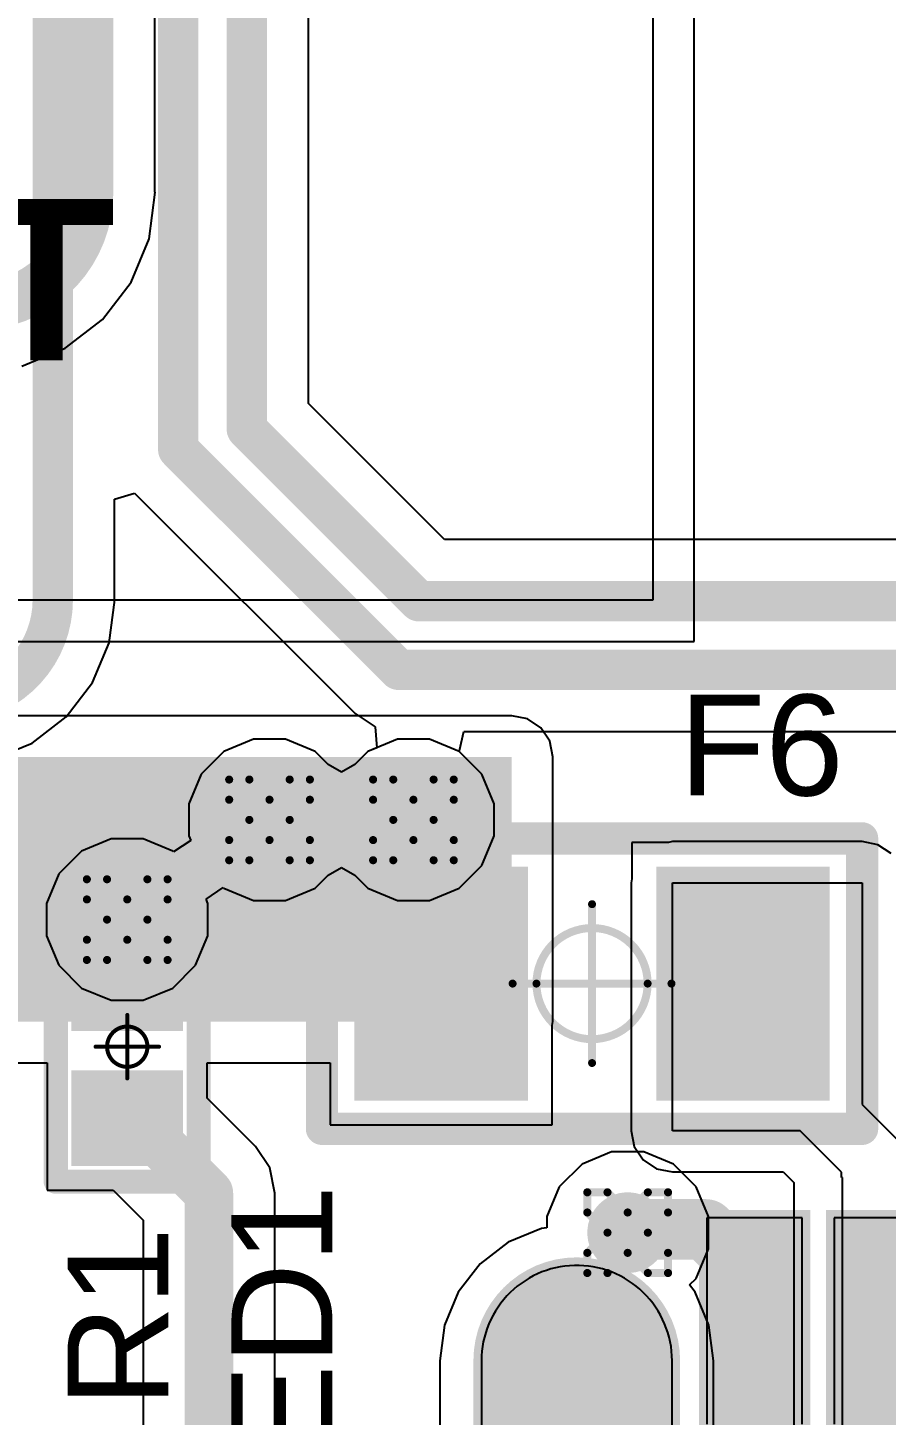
# Model space of a CAD drawing. Header units: inches. Extents: x -0.5 to 14, y -0.2 to 4.7.
# Drawn here: x 0.1201 to 0.3329, y 0.108 to 0.4519 of the extents above; entities that cross this region are included whole.
import ezdxf

# ---------------------------------------------------------------- set-up
doc = ezdxf.new("R2010")
doc.units = ezdxf.units.IN
doc.header["$MEASUREMENT"] = 0
for name, color, linetype in [('Bottom Layer', 5, 'Continuous'), ('Bottom Solder', 6, 'Continuous'), ('Drill Drawing', 1, 'Continuous'), ('GND', 16, 'Continuous'), ('Mechanical 15', 56, 'Continuous'), ('Multi-Layer', 9, 'Continuous'), ('Pad Holes', 156, 'Continuous'), ('POWER', 76, 'Continuous'), ('Top Layer', 1, 'Continuous'), ('Top Overlay', 2, 'Continuous'), ('Top Paste', 8, 'Continuous'), ('Top Solder', 216, 'Continuous'), ('Via Holes', 16, 'Continuous')]:
    doc.layers.add(name, color=color, linetype=linetype)
doc.styles.add('Arial', font='', dxfattribs={"height": 0.2})
doc.styles.add('Arial_Bold', font='', dxfattribs={"height": 0.2})
doc.styles.get('Arial').set_extended_font_data('Arial')
doc.styles.get('Arial_Bold').set_extended_font_data('Arial', bold=True)

# ---------------------------------------------------------------- blocks, each defined once
blk = doc.blocks.new('KH_TYPE_C_16P_17')
at = {"layer": 'Bottom Layer'}
h = blk.add_hatch(color=5, dxfattribs=at)
edge = h.paths.add_edge_path()
edge.add_arc((-0.17008, 0.05374), 0.02362, 180, 360)
edge.add_line((-0.14646, 0.05374), (-0.14646, 0.08524))
edge.add_arc((-0.17008, 0.08524), 0.02362, 0, 180)
edge.add_line((-0.1937, 0.08524), (-0.1937, 0.05374))
at = {"layer": 'Bottom Solder'}
h = blk.add_hatch(color=6, dxfattribs=at)
edge = h.paths.add_edge_path()
edge.add_arc((-0.17008, 0.05374), 0.02562, 180, 360)
edge.add_line((-0.14446, 0.05374), (-0.14446, 0.08524))
edge.add_arc((-0.17008, 0.08524), 0.02562, 0, 180)
edge.add_line((-0.1957, 0.08524), (-0.1957, 0.05374))
at = {"layer": 'GND'}
h = blk.add_hatch(color=16, dxfattribs=at)
edge = h.paths.add_edge_path()
edge.add_arc((-0.17008, 0.05374), 0.02362, 180, 360)
edge.add_line((-0.14646, 0.05374), (-0.14646, 0.08524))
edge.add_arc((-0.17008, 0.08524), 0.02362, 0, 180)
edge.add_line((-0.1937, 0.08524), (-0.1937, 0.05374))
at = {"layer": 'Multi-Layer'}
h = blk.add_hatch(color=9, dxfattribs=at)
edge = h.paths.add_edge_path()
edge.add_arc((-0.17008, 0.05374), 0.02362, 180, 360)
edge.add_line((-0.14646, 0.05374), (-0.14646, 0.08524))
edge.add_arc((-0.17008, 0.08524), 0.02362, 0, 180)
edge.add_line((-0.1937, 0.08524), (-0.1937, 0.05374))
at = {"layer": 'Pad Holes'}
h = blk.add_hatch(color=7, dxfattribs=at)
edge = h.paths.add_edge_path()
edge.add_arc((-0.17008, 0.04981), 0.01378, 180, 360)
edge.add_line((-0.1563, 0.04981), (-0.1563, 0.08917))
edge.add_arc((-0.17008, 0.08917), 0.01378, 0, 180)
edge.add_line((-0.18386, 0.08917), (-0.18386, 0.04981))
at = {"layer": 'POWER'}
h = blk.add_hatch(color=76, dxfattribs=at)
edge = h.paths.add_edge_path()
edge.add_arc((-0.17008, 0.05374), 0.02362, 180, 360)
edge.add_line((-0.14646, 0.05374), (-0.14646, 0.08524))
edge.add_arc((-0.17008, 0.08524), 0.02362, 0, 180)
edge.add_line((-0.1937, 0.08524), (-0.1937, 0.05374))
at = {"layer": 'Top Layer'}
for points in [[(-0.1378, 0.12067), (-0.12599, 0.12067), (-0.12599, 0.06949), (-0.1378, 0.06949)], [(-0.12599, 0.12067), (-0.11418, 0.12067), (-0.11418, 0.06949), (-0.12599, 0.06949)], [(-0.1063, 0.12067), (-0.09449, 0.12067), (-0.09449, 0.06949), (-0.1063, 0.06949)], [(-0.09449, 0.12067), (-0.08268, 0.12067), (-0.08268, 0.06949), (-0.09449, 0.06949)]]:
    blk.add_hatch(color=1, dxfattribs=at).paths.add_polyline_path(points)
h = blk.add_hatch(color=1, dxfattribs=at)
edge = h.paths.add_edge_path()
edge.add_arc((-0.17008, 0.05374), 0.02362, 180, 360)
edge.add_line((-0.14646, 0.05374), (-0.14646, 0.08524))
edge.add_arc((-0.17008, 0.08524), 0.02362, 0, 180)
edge.add_line((-0.1937, 0.08524), (-0.1937, 0.05374))
at = {"layer": 'Top Solder'}
for points in [[(-0.13977, 0.12264), (-0.12402, 0.12264), (-0.12402, 0.06752), (-0.13977, 0.06752)], [(-0.12796, 0.12264), (-0.11221, 0.12264), (-0.11221, 0.06752), (-0.12796, 0.06752)], [(-0.10827, 0.12264), (-0.09252, 0.12264), (-0.09252, 0.06752), (-0.10827, 0.06752)], [(-0.09646, 0.12264), (-0.08071, 0.12264), (-0.08071, 0.06752), (-0.09646, 0.06752)]]:
    blk.add_hatch(color=216, dxfattribs=at).paths.add_polyline_path(points)
h = blk.add_hatch(color=216, dxfattribs=at)
edge = h.paths.add_edge_path()
edge.add_arc((-0.17008, 0.05374), 0.02562, 180, 360)
edge.add_line((-0.14446, 0.05374), (-0.14446, 0.08524))
edge.add_arc((-0.17008, 0.08524), 0.02562, 0, 180)
edge.add_line((-0.1957, 0.08524), (-0.1957, 0.05374))
at = {"layer": 'Top Paste'}
for p, q in [((-0.12599, 0.12067), (-0.1378, 0.12067)), ((-0.1378, 0.12067), (-0.1378, 0.06949)), ((-0.11418, 0.12067), (-0.12599, 0.12067)), ((-0.11418, 0.06949), (-0.11418, 0.12067)), ((-0.08268, 0.12067), (-0.1063, 0.12067)), ((-0.1063, 0.12067), (-0.1063, 0.06949)), ((-0.1798, 0.10677), (-0.18086, 0.10626)), ((-0.17871, 0.10723), (-0.1798, 0.10677)), ((-0.1776, 0.10763), (-0.17871, 0.10723)), ((-0.17648, 0.10798), (-0.1776, 0.10763)), ((-0.17534, 0.10827), (-0.17648, 0.10798)), ((-0.17418, 0.1085), (-0.17534, 0.10827)), ((-0.17302, 0.10868), (-0.17418, 0.1085)), ((-0.17185, 0.10879), (-0.17302, 0.10868)), ((-0.17067, 0.10885), (-0.17185, 0.10879)), ((-0.16949, 0.10885), (-0.17067, 0.10885)), ((-0.16832, 0.10879), (-0.16949, 0.10885)), ((-0.16714, 0.10868), (-0.16832, 0.10879)), ((-0.16598, 0.1085), (-0.16714, 0.10868)), ((-0.16483, 0.10827), (-0.16598, 0.1085)), ((-0.16368, 0.10798), (-0.16483, 0.10827)), ((-0.16256, 0.10763), (-0.16368, 0.10798)), ((-0.16145, 0.10723), (-0.16256, 0.10763)), ((-0.16037, 0.10677), (-0.16145, 0.10723)), ((-0.1593, 0.10626), (-0.16037, 0.10677)), ((-0.18481, 0.10371), (-0.18571, 0.10295)), ((-0.18387, 0.10442), (-0.18481, 0.10371)), ((-0.1829, 0.10508), (-0.18387, 0.10442)), ((-0.18189, 0.10569), (-0.1829, 0.10508)), ((-0.18086, 0.10626), (-0.18189, 0.10569)), ((-0.15827, 0.10569), (-0.1593, 0.10626)), ((-0.15727, 0.10508), (-0.15827, 0.10569)), ((-0.15629, 0.10442), (-0.15727, 0.10508)), ((-0.15535, 0.10371), (-0.15629, 0.10442)), ((-0.15445, 0.10295), (-0.15535, 0.10371)), ((-0.18818, 0.10042), (-0.18891, 0.0995)), ((-0.1874, 0.10131), (-0.18818, 0.10042)), ((-0.18658, 0.10215), (-0.1874, 0.10131)), ((-0.18571, 0.10295), (-0.18658, 0.10215)), ((-0.15359, 0.10215), (-0.15445, 0.10295)), ((-0.15277, 0.10131), (-0.15359, 0.10215)), ((-0.15199, 0.10042), (-0.15277, 0.10131)), ((-0.15125, 0.0995), (-0.15199, 0.10042)), ((-0.19083, 0.09653), (-0.19136, 0.09549)), ((-0.19024, 0.09756), (-0.19083, 0.09653)), ((-0.1896, 0.09854), (-0.19024, 0.09756)), ((-0.18891, 0.0995), (-0.1896, 0.09854)), ((-0.15056, 0.09854), (-0.15125, 0.0995)), ((-0.14993, 0.09756), (-0.15056, 0.09854)), ((-0.14934, 0.09653), (-0.14993, 0.09756)), ((-0.1488, 0.09549), (-0.14934, 0.09653)), ((-0.19228, 0.09332), (-0.19265, 0.0922)), ((-0.19185, 0.09441), (-0.19228, 0.09332)), ((-0.19136, 0.09549), (-0.19185, 0.09441)), ((-0.14831, 0.09441), (-0.1488, 0.09549)), ((-0.14788, 0.09332), (-0.14831, 0.09441)), ((-0.14751, 0.0922), (-0.14788, 0.09332)), ((-0.19324, 0.08992), (-0.19344, 0.08876)), ((-0.19297, 0.09107), (-0.19324, 0.08992)), ((-0.19265, 0.0922), (-0.19297, 0.09107)), ((-0.14719, 0.09107), (-0.14751, 0.0922)), ((-0.14693, 0.08992), (-0.14719, 0.09107)), ((-0.14672, 0.08876), (-0.14693, 0.08992)), ((-0.19367, 0.08642), (-0.1937, 0.08524)), ((-0.19359, 0.08759), (-0.19367, 0.08642)), ((-0.19344, 0.08876), (-0.19359, 0.08759)), ((-0.14658, 0.08759), (-0.14672, 0.08876)), ((-0.14649, 0.08642), (-0.14658, 0.08759)), ((-0.14646, 0.08524), (-0.14649, 0.08642)), ((-0.1937, 0.08524), (-0.1937, 0.05374)), ((-0.14646, 0.05374), (-0.14646, 0.08524))]:
    blk.add_line(p, q, dxfattribs=at)
blk = doc.blocks.new('R_0402_L_35')
at = {"layer": 'Top Layer'}
for points in [[(-0.02363, 0.00984), (-0.00788, 0.00984), (-0.00788, -0.00985), (-0.02363, -0.00985)], [(0.00984, 0.00984), (0.02559, 0.00984), (0.02559, -0.00985), (0.00984, -0.00985)]]:
    blk.add_hatch(color=1, dxfattribs=at).paths.add_polyline_path(points)
at = {"layer": 'Top Paste'}
for points in [[(-0.02363, 0.00984), (-0.00788, 0.00984), (-0.00788, -0.00985), (-0.02363, -0.00985)], [(0.00984, 0.00984), (0.02559, 0.00984), (0.02559, -0.00985), (0.00984, -0.00985)]]:
    blk.add_hatch(color=8, dxfattribs=at).paths.add_polyline_path(points)
at = {"layer": 'Top Solder'}
for points in [[(-0.02763, 0.01384), (-0.00388, 0.01384), (-0.00388, -0.01385), (-0.02763, -0.01385)], [(0.00584, 0.01384), (0.02959, 0.01384), (0.02959, -0.01385), (0.00584, -0.01385)]]:
    blk.add_hatch(color=216, dxfattribs=at).paths.add_polyline_path(points)
at = {"layer": 'Mechanical 15'}
for points in [[(0, -0.00787, 0.001, 0.001, 0), (0, 0.00787, 0.001, 0.001, 0)], [(0.00787, 0, 0.001, 0.001, 0), (-0.00787, 0, 0.001, 0.001, 0)]]:
    blk.add_lwpolyline(points, format="xyseb", dxfattribs=at)
for points in [[(-0.00025, 0.00787, 0.0005, 0.0005, 1), (0.00025, 0.00787, 0.0005, 0.0005, 1)], [(0.005, 0, 0.001, 0.001, 1), (-0.005, 0, 0.001, 0.001, 1)], [(-0.00812, 0, 0.0005, 0.0005, 1), (-0.00762, 0, 0.0005, 0.0005, 1)], [(-0.00525, 0, 0.0005, 0.0005, 1), (-0.00475, 0, 0.0005, 0.0005, 1)], [(0.00475, 0, 0.0005, 0.0005, 1), (0.00525, 0, 0.0005, 0.0005, 1)], [(0.00762, 0, 0.0005, 0.0005, 1), (0.00812, 0, 0.0005, 0.0005, 1)], [(-0.00025, -0.00787, 0.0005, 0.0005, 1), (0.00025, -0.00787, 0.0005, 0.0005, 1)]]:
    blk.add_lwpolyline(points, format="xyseb", close=True, dxfattribs=at)
at = {"layer": 'Top Overlay'}
for points in [[(-0.0315, -0.01772, 0.006, 0.006, 0), (-0.0315, 0.01771, 0.006, 0.006, 0)], [(0.03346, 0.01771, 0.006, 0.006, 0), (-0.0315, 0.01771, 0.006, 0.006, 0)], [(0.03346, -0.01772, 0.006, 0.006, 0), (0.03346, 0.01771, 0.006, 0.006, 0)], [(0.03346, -0.01772, 0.006, 0.006, 0), (-0.0315, -0.01772, 0.006, 0.006, 0)]]:
    blk.add_lwpolyline(points, format="xyseb", dxfattribs=at)
for points in [[(-0.033, 0.01771, 0.003, 0.003, 1), (-0.03, 0.01771, 0.003, 0.003, 1)], [(-0.033, 0.01771, 0.003, 0.003, 1), (-0.03, 0.01771, 0.003, 0.003, 1)], [(0.03196, 0.01771, 0.003, 0.003, 1), (0.03496, 0.01771, 0.003, 0.003, 1)], [(0.03196, 0.01771, 0.003, 0.003, 1), (0.03496, 0.01771, 0.003, 0.003, 1)], [(-0.033, -0.01772, 0.003, 0.003, 1), (-0.03, -0.01772, 0.003, 0.003, 1)], [(-0.033, -0.01772, 0.003, 0.003, 1), (-0.03, -0.01772, 0.003, 0.003, 1)], [(0.03196, -0.01772, 0.003, 0.003, 1), (0.03496, -0.01772, 0.003, 0.003, 1)], [(0.03196, -0.01772, 0.003, 0.003, 1), (0.03496, -0.01772, 0.003, 0.003, 1)]]:
    blk.add_lwpolyline(points, format="xyseb", close=True, dxfattribs=at)
blk = doc.blocks.new('R_0805_L_52')
at = {"layer": 'Top Layer'}
for points in [[(-0.0549, -0.025), (-0.0549, 0.025), (-0.0199, 0.025), (-0.0199, -0.025)], [(0.0199, -0.025), (0.0199, 0.025), (0.0549, 0.025), (0.0549, -0.025)]]:
    blk.add_hatch(color=1, dxfattribs=at).paths.add_polyline_path(points)
at = {"layer": 'Top Paste'}
for points in [[(-0.0549, -0.025), (-0.0549, 0.025), (-0.0199, 0.025), (-0.0199, -0.025)], [(0.0199, -0.025), (0.0199, 0.025), (0.0549, 0.025), (0.0549, -0.025)]]:
    blk.add_hatch(color=8, dxfattribs=at).paths.add_polyline_path(points)
at = {"layer": 'Top Solder'}
for points in [[(-0.0589, -0.029), (-0.0589, 0.029), (-0.0159, 0.029), (-0.0159, -0.029)], [(0.0159, -0.029), (0.0159, 0.029), (0.0589, 0.029), (0.0589, -0.029)]]:
    blk.add_hatch(color=216, dxfattribs=at).paths.add_polyline_path(points)
at = {"layer": 'Mechanical 15'}
for points in [[(0, -0.01969, 0.00197, 0.00197, 0), (0, 0.01969, 0.00197, 0.00197, 0)], [(-0.01969, 0, 0.00197, 0.00197, 0), (0.01969, 0, 0.00197, 0.00197, 0)]]:
    blk.add_lwpolyline(points, format="xyseb", dxfattribs=at)
for points in [[(-0.00049, 0.01969, 0.000984, 0.000984, 1), (0.00049, 0.01969, 0.000984, 0.000984, 1)], [(0.01378, 0, 0.00197, 0.00197, 1), (-0.01378, 0, 0.00197, 0.00197, 1)], [(-0.02018, 0, 0.000984, 0.000984, 1), (-0.01919, 0, 0.000984, 0.000984, 1)], [(-0.01427, 0, 0.000984, 0.000984, 1), (-0.01329, 0, 0.000984, 0.000984, 1)], [(0.01329, 0, 0.000984, 0.000984, 1), (0.01427, 0, 0.000984, 0.000984, 1)], [(0.01919, 0, 0.000984, 0.000984, 1), (0.02018, 0, 0.000984, 0.000984, 1)], [(-0.00049, -0.01969, 0.000984, 0.000984, 1), (0.00049, -0.01969, 0.000984, 0.000984, 1)]]:
    blk.add_lwpolyline(points, format="xyseb", close=True, dxfattribs=at)
at = {"layer": 'Top Overlay'}
for points in [[(-0.06693, 0.036, 0.008, 0.008, 0), (0.06693, 0.036, 0.008, 0.008, 0)], [(-0.06693, -0.036, 0.008, 0.008, 0), (-0.06693, 0.036, 0.008, 0.008, 0)], [(0.06693, -0.036, 0.008, 0.008, 0), (0.06693, 0.036, 0.008, 0.008, 0)], [(-0.06693, -0.036, 0.008, 0.008, 0), (0.06693, -0.036, 0.008, 0.008, 0)]]:
    blk.add_lwpolyline(points, format="xyseb", dxfattribs=at)
for points in [[(-0.06893, 0.036, 0.004, 0.004, 1), (-0.06493, 0.036, 0.004, 0.004, 1)], [(-0.06893, 0.036, 0.004, 0.004, 1), (-0.06493, 0.036, 0.004, 0.004, 1)], [(0.06493, 0.036, 0.004, 0.004, 1), (0.06893, 0.036, 0.004, 0.004, 1)], [(0.06493, 0.036, 0.004, 0.004, 1), (0.06893, 0.036, 0.004, 0.004, 1)], [(-0.06893, -0.036, 0.004, 0.004, 1), (-0.06493, -0.036, 0.004, 0.004, 1)], [(-0.06893, -0.036, 0.004, 0.004, 1), (-0.06493, -0.036, 0.004, 0.004, 1)], [(0.06493, -0.036, 0.004, 0.004, 1), (0.06893, -0.036, 0.004, 0.004, 1)], [(0.06493, -0.036, 0.004, 0.004, 1), (0.06893, -0.036, 0.004, 0.004, 1)]]:
    blk.add_lwpolyline(points, format="xyseb", close=True, dxfattribs=at)

msp = doc.modelspace()

# ---------------------------------------------------------------- hatches: boundary and pattern name
at = {"layer": 'Bottom Layer'}
h = msp.add_hatch(color=5, dxfattribs=at)
edge = h.paths.add_edge_path()
edge.add_arc((0.18006, 0.25558), 0.01, 0, 360)
h = msp.add_hatch(color=5, dxfattribs=at)
edge = h.paths.add_edge_path()
edge.add_arc((0.21573, 0.25558), 0.01, 0, 360)
h = msp.add_hatch(color=5, dxfattribs=at)
edge = h.paths.add_edge_path()
edge.add_arc((0.14479, 0.23086), 0.01, 0, 360)
h = msp.add_hatch(color=5, dxfattribs=at)
edge = h.paths.add_edge_path()
edge.add_arc((0.26883, 0.15326), 0.01, 0, 360)
at = {"layer": 'GND'}
h = msp.add_hatch(color=16, dxfattribs=at)
edge = h.paths.add_edge_path()
edge.add_arc((0.18006, 0.25558), 0.01, 0, 360)
h = msp.add_hatch(color=16, dxfattribs=at)
edge = h.paths.add_edge_path()
edge.add_arc((0.21573, 0.25558), 0.01, 0, 360)
h = msp.add_hatch(color=16, dxfattribs=at)
edge = h.paths.add_edge_path()
edge.add_arc((0.14479, 0.23086), 0.01, 0, 360)
h = msp.add_hatch(color=16, dxfattribs=at)
edge = h.paths.add_edge_path()
edge.add_arc((0.26883, 0.15326), 0.01, 0, 360)
at = {"layer": 'POWER'}
h = msp.add_hatch(color=76, dxfattribs=at)
edge = h.paths.add_edge_path()
edge.add_arc((0.18006, 0.25558), 0.01, 0, 360)
h = msp.add_hatch(color=76, dxfattribs=at)
edge = h.paths.add_edge_path()
edge.add_arc((0.21573, 0.25558), 0.01, 0, 360)
h = msp.add_hatch(color=76, dxfattribs=at)
edge = h.paths.add_edge_path()
edge.add_arc((0.14479, 0.23086), 0.01, 0, 360)
h = msp.add_hatch(color=76, dxfattribs=at)
edge = h.paths.add_edge_path()
edge.add_arc((0.26883, 0.15326), 0.01, 0, 360)
at = {"layer": 'Top Layer'}
for points in [[(0.08043, 0.20558), (0.2401, 0.20558), (0.2401, 0.2712), (0.08043, 0.2712)], [(0.29211, 0.10923), (0.30721, 0.10923), (0.30721, 0.15189), (0.29211, 0.15189)]]:
    msp.add_hatch(color=1, dxfattribs=at).paths.add_polyline_path(points)
h = msp.add_hatch(color=1, dxfattribs=at)
edge = h.paths.add_edge_path()
edge.add_arc((0.18006, 0.25558), 0.01, 0, 360)
h = msp.add_hatch(color=1, dxfattribs=at)
edge = h.paths.add_edge_path()
edge.add_arc((0.21573, 0.25558), 0.01, 0, 360)
h = msp.add_hatch(color=1, dxfattribs=at)
edge = h.paths.add_edge_path()
edge.add_arc((0.14479, 0.23086), 0.01, 0, 360)
h = msp.add_hatch(color=1, dxfattribs=at)
edge = h.paths.add_edge_path()
edge.add_arc((0.26883, 0.15326), 0.01, 0, 360)
at = {"layer": 'Via Holes'}
h = msp.add_hatch(color=7, dxfattribs=at)
edge = h.paths.add_edge_path()
edge.add_arc((0.18006, 0.25558), 0.005, 0, 360)
h = msp.add_hatch(color=7, dxfattribs=at)
edge = h.paths.add_edge_path()
edge.add_arc((0.21573, 0.25558), 0.005, 0, 360)
h = msp.add_hatch(color=7, dxfattribs=at)
edge = h.paths.add_edge_path()
edge.add_arc((0.14479, 0.23086), 0.005, 0, 360)
h = msp.add_hatch(color=7, dxfattribs=at)
edge = h.paths.add_edge_path()
edge.add_arc((0.26883, 0.15326), 0.005, 0, 360)

# ---------------------------------------------------------------- linework, layer by layer
at = {"layer": 'Bottom Layer'}
for p, q in [((0.18972, 0.3588), (0.18972, 0.61469)), ((0.22346, 0.32506), (0.18972, 0.3588)), ((0.14163, 0.33507), (0.14657, 0.3366)), ((0.14163, 0.31011), (0.14163, 0.33507)), ((0.14657, 0.3366), (0.14663, 0.3366)), ((0.14663, 0.3366), (0.20127, 0.28196)), ((0.41678, 0.32506), (0.22346, 0.32506)), ((0.14029, 0.29951), (0.14169, 0.31011)), ((0.14169, 0.31011), (0.14163, 0.31011)), ((0.1362, 0.28963), (0.14029, 0.29951)), ((0.12969, 0.28115), (0.1362, 0.28963)), ((0.12121, 0.27464), (0.12969, 0.28115)), ((0.20127, 0.28196), (0.20623, 0.27864)), ((0.20623, 0.27864), (0.20664, 0.27346)), ((0.17609, 0.27558), (0.16874, 0.27254)), ((0.18404, 0.27558), (0.17609, 0.27558)), ((0.19139, 0.27254), (0.18404, 0.27558)), ((0.22713, 0.27282), (0.2282, 0.27748)), ((0.2282, 0.27748), (0.40249, 0.27748)), ((0.11133, 0.27055), (0.12121, 0.27464)), ((0.16874, 0.27254), (0.16311, 0.26691)), ((0.19463, 0.2693), (0.19139, 0.27254)), ((0.20441, 0.27254), (0.20117, 0.2693)), ((0.20664, 0.27346), (0.20441, 0.27254)), ((0.22712, 0.27248), (0.22713, 0.27282)), ((0.23269, 0.26691), (0.22712, 0.27248)), ((0.1979, 0.26742), (0.19463, 0.2693)), ((0.20117, 0.2693), (0.1979, 0.26742)), ((0.16311, 0.26691), (0.16006, 0.25956)), ((0.23573, 0.25956), (0.23269, 0.26691)), ((0.16006, 0.25956), (0.16006, 0.2516)), ((0.23573, 0.2516), (0.23573, 0.25956)), ((0.16006, 0.2516), (0.16053, 0.25048)), ((0.23269, 0.24425), (0.23573, 0.2516)), ((0.13346, 0.24782), (0.12784, 0.24219)), ((0.14081, 0.25086), (0.13346, 0.24782)), ((0.14877, 0.25086), (0.14081, 0.25086)), ((0.15612, 0.24782), (0.14877, 0.25086)), ((0.15629, 0.24765), (0.15612, 0.24782)), ((0.16053, 0.25048), (0.15629, 0.24765)), ((0.22706, 0.23863), (0.23269, 0.24425)), ((0.12784, 0.24219), (0.12479, 0.23484)), ((0.19139, 0.23863), (0.19463, 0.24186)), ((0.19463, 0.24186), (0.1979, 0.24374)), ((0.1979, 0.24374), (0.20117, 0.24186)), ((0.20117, 0.24186), (0.20441, 0.23863)), ((0.16433, 0.23596), (0.16857, 0.23879)), ((0.16857, 0.23879), (0.16874, 0.23863)), ((0.16874, 0.23863), (0.17609, 0.23558)), ((0.18404, 0.23558), (0.19139, 0.23863)), ((0.20441, 0.23863), (0.21176, 0.23558)), ((0.21971, 0.23558), (0.22706, 0.23863)), ((0.12479, 0.23484), (0.12479, 0.22688)), ((0.16479, 0.23484), (0.16433, 0.23596)), ((0.16479, 0.22688), (0.16479, 0.23484)), ((0.17609, 0.23558), (0.18404, 0.23558)), ((0.21176, 0.23558), (0.21971, 0.23558)), ((0.12479, 0.22688), (0.12784, 0.21953)), ((0.16175, 0.21953), (0.16479, 0.22688)), ((0.12784, 0.21953), (0.13346, 0.21391)), ((0.15612, 0.21391), (0.16175, 0.21953)), ((0.13346, 0.21391), (0.14081, 0.21086)), ((0.14877, 0.21086), (0.15612, 0.21391)), ((0.14081, 0.21086), (0.14877, 0.21086))]:
    msp.add_line(p, q, dxfattribs=at)
for points in [[(0.12634, 0.31011, 0.01, 0.01, 0), (0.12634, 0.76854, 0.01, 0.01, 0)], [(0.15743, 0.34743, 0.01, 0.01, 0), (0.15743, 0.62806, 0.01, 0.01, 0)], [(0.17443, 0.35247, 0.01, 0.01, 0), (0.17443, 0.62102, 0.01, 0.01, 0)], [(0.17443, 0.35247, 0.01, 0.01, 0), (0.21713, 0.30977, 0.01, 0.01, 0)], [(0.15743, 0.34743, 0.01, 0.01, 0), (0.21209, 0.29277, 0.01, 0.01, 0)], [(0.12634, 0.31011, 0.01, 0.01, -0.414214), (0.10073, 0.28451, 0.01, 0.01, 0)], [(0.21713, 0.30977, 0.01, 0.01, 0), (0.41678, 0.30977, 0.01, 0.01, 0)], [(0.21209, 0.29277, 0.01, 0.01, 0), (0.40974, 0.29277, 0.01, 0.01, 0)]]:
    msp.add_lwpolyline(points, format="xyseb", dxfattribs=at)
for points in [[(0.17193, 0.35247, 0.005, 0.005, 1), (0.17693, 0.35247, 0.005, 0.005, 1)], [(0.17193, 0.35247, 0.005, 0.005, 1), (0.17693, 0.35247, 0.005, 0.005, 1)], [(0.15493, 0.34743, 0.005, 0.005, 1), (0.15993, 0.34743, 0.005, 0.005, 1)], [(0.15493, 0.34743, 0.005, 0.005, 1), (0.15993, 0.34743, 0.005, 0.005, 1)], [(0.12384, 0.31011, 0.005, 0.005, 1), (0.12884, 0.31011, 0.005, 0.005, 1)], [(0.12384, 0.31011, 0.005, 0.005, 1), (0.12884, 0.31011, 0.005, 0.005, 1)], [(0.21463, 0.30977, 0.005, 0.005, 1), (0.21963, 0.30977, 0.005, 0.005, 1)], [(0.21463, 0.30977, 0.005, 0.005, 1), (0.21963, 0.30977, 0.005, 0.005, 1)], [(0.20959, 0.29277, 0.005, 0.005, 1), (0.21459, 0.29277, 0.005, 0.005, 1)], [(0.20959, 0.29277, 0.005, 0.005, 1), (0.21459, 0.29277, 0.005, 0.005, 1)]]:
    msp.add_lwpolyline(points, format="xyseb", close=True, dxfattribs=at)
at = {"layer": 'Drill Drawing'}
for points in [[(0.17006, 0.26058, 0.002, 0.002, 0), (0.17006, 0.26558, 0.002, 0.002, 0)], [(0.17006, 0.26558, 0.002, 0.002, 0), (0.17506, 0.26558, 0.002, 0.002, 0)], [(0.17506, 0.26558, 0.002, 0.002, 0), (0.18006, 0.26058, 0.002, 0.002, 0)], [(0.18006, 0.26058, 0.002, 0.002, 0), (0.18506, 0.26558, 0.002, 0.002, 0)], [(0.18506, 0.26558, 0.002, 0.002, 0), (0.19006, 0.26558, 0.002, 0.002, 0)], [(0.19006, 0.26058, 0.002, 0.002, 0), (0.19006, 0.26558, 0.002, 0.002, 0)], [(0.20573, 0.26058, 0.002, 0.002, 0), (0.20573, 0.26558, 0.002, 0.002, 0)], [(0.20573, 0.26558, 0.002, 0.002, 0), (0.21073, 0.26558, 0.002, 0.002, 0)], [(0.21073, 0.26558, 0.002, 0.002, 0), (0.21573, 0.26058, 0.002, 0.002, 0)], [(0.21573, 0.26058, 0.002, 0.002, 0), (0.22073, 0.26558, 0.002, 0.002, 0)], [(0.22073, 0.26558, 0.002, 0.002, 0), (0.22573, 0.26558, 0.002, 0.002, 0)], [(0.22573, 0.26058, 0.002, 0.002, 0), (0.22573, 0.26558, 0.002, 0.002, 0)], [(0.17006, 0.26058, 0.002, 0.002, 0), (0.17506, 0.25558, 0.002, 0.002, 0)], [(0.18506, 0.25558, 0.002, 0.002, 0), (0.19006, 0.26058, 0.002, 0.002, 0)], [(0.20573, 0.26058, 0.002, 0.002, 0), (0.21073, 0.25558, 0.002, 0.002, 0)], [(0.22073, 0.25558, 0.002, 0.002, 0), (0.22573, 0.26058, 0.002, 0.002, 0)], [(0.17006, 0.25058, 0.002, 0.002, 0), (0.17506, 0.25558, 0.002, 0.002, 0)], [(0.18506, 0.25558, 0.002, 0.002, 0), (0.19006, 0.25058, 0.002, 0.002, 0)], [(0.20573, 0.25058, 0.002, 0.002, 0), (0.21073, 0.25558, 0.002, 0.002, 0)], [(0.22073, 0.25558, 0.002, 0.002, 0), (0.22573, 0.25058, 0.002, 0.002, 0)], [(0.17006, 0.24558, 0.002, 0.002, 0), (0.17006, 0.25058, 0.002, 0.002, 0)], [(0.17506, 0.24558, 0.002, 0.002, 0), (0.18006, 0.25058, 0.002, 0.002, 0)], [(0.18006, 0.25058, 0.002, 0.002, 0), (0.18506, 0.24558, 0.002, 0.002, 0)], [(0.19006, 0.24558, 0.002, 0.002, 0), (0.19006, 0.25058, 0.002, 0.002, 0)], [(0.20573, 0.24558, 0.002, 0.002, 0), (0.20573, 0.25058, 0.002, 0.002, 0)], [(0.21073, 0.24558, 0.002, 0.002, 0), (0.21573, 0.25058, 0.002, 0.002, 0)], [(0.21573, 0.25058, 0.002, 0.002, 0), (0.22073, 0.24558, 0.002, 0.002, 0)], [(0.22573, 0.24558, 0.002, 0.002, 0), (0.22573, 0.25058, 0.002, 0.002, 0)], [(0.17006, 0.24558, 0.002, 0.002, 0), (0.17506, 0.24558, 0.002, 0.002, 0)], [(0.18506, 0.24558, 0.002, 0.002, 0), (0.19006, 0.24558, 0.002, 0.002, 0)], [(0.20573, 0.24558, 0.002, 0.002, 0), (0.21073, 0.24558, 0.002, 0.002, 0)], [(0.22073, 0.24558, 0.002, 0.002, 0), (0.22573, 0.24558, 0.002, 0.002, 0)], [(0.13479, 0.23586, 0.002, 0.002, 0), (0.13479, 0.24086, 0.002, 0.002, 0)], [(0.13479, 0.24086, 0.002, 0.002, 0), (0.13979, 0.24086, 0.002, 0.002, 0)], [(0.13979, 0.24086, 0.002, 0.002, 0), (0.14479, 0.23586, 0.002, 0.002, 0)], [(0.14479, 0.23586, 0.002, 0.002, 0), (0.14979, 0.24086, 0.002, 0.002, 0)], [(0.14979, 0.24086, 0.002, 0.002, 0), (0.15479, 0.24086, 0.002, 0.002, 0)], [(0.15479, 0.23586, 0.002, 0.002, 0), (0.15479, 0.24086, 0.002, 0.002, 0)], [(0.13479, 0.23586, 0.002, 0.002, 0), (0.13979, 0.23086, 0.002, 0.002, 0)], [(0.14979, 0.23086, 0.002, 0.002, 0), (0.15479, 0.23586, 0.002, 0.002, 0)], [(0.13479, 0.22586, 0.002, 0.002, 0), (0.13979, 0.23086, 0.002, 0.002, 0)], [(0.14979, 0.23086, 0.002, 0.002, 0), (0.15479, 0.22586, 0.002, 0.002, 0)], [(0.13479, 0.22086, 0.002, 0.002, 0), (0.13479, 0.22586, 0.002, 0.002, 0)], [(0.13979, 0.22086, 0.002, 0.002, 0), (0.14479, 0.22586, 0.002, 0.002, 0)], [(0.14479, 0.22586, 0.002, 0.002, 0), (0.14979, 0.22086, 0.002, 0.002, 0)], [(0.15479, 0.22086, 0.002, 0.002, 0), (0.15479, 0.22586, 0.002, 0.002, 0)], [(0.13479, 0.22086, 0.002, 0.002, 0), (0.13979, 0.22086, 0.002, 0.002, 0)], [(0.14979, 0.22086, 0.002, 0.002, 0), (0.15479, 0.22086, 0.002, 0.002, 0)], [(0.25883, 0.15826, 0.002, 0.002, 0), (0.25883, 0.16326, 0.002, 0.002, 0)], [(0.25883, 0.16326, 0.002, 0.002, 0), (0.26383, 0.16326, 0.002, 0.002, 0)], [(0.26383, 0.16326, 0.002, 0.002, 0), (0.26883, 0.15826, 0.002, 0.002, 0)], [(0.26883, 0.15826, 0.002, 0.002, 0), (0.27383, 0.16326, 0.002, 0.002, 0)], [(0.27383, 0.16326, 0.002, 0.002, 0), (0.27883, 0.16326, 0.002, 0.002, 0)], [(0.27883, 0.15826, 0.002, 0.002, 0), (0.27883, 0.16326, 0.002, 0.002, 0)], [(0.25883, 0.15826, 0.002, 0.002, 0), (0.26383, 0.15326, 0.002, 0.002, 0)], [(0.27383, 0.15326, 0.002, 0.002, 0), (0.27883, 0.15826, 0.002, 0.002, 0)], [(0.25883, 0.14826, 0.002, 0.002, 0), (0.26383, 0.15326, 0.002, 0.002, 0)], [(0.27383, 0.15326, 0.002, 0.002, 0), (0.27883, 0.14826, 0.002, 0.002, 0)], [(0.25883, 0.14326, 0.002, 0.002, 0), (0.25883, 0.14826, 0.002, 0.002, 0)], [(0.26383, 0.14326, 0.002, 0.002, 0), (0.26883, 0.14826, 0.002, 0.002, 0)], [(0.26883, 0.14826, 0.002, 0.002, 0), (0.27383, 0.14326, 0.002, 0.002, 0)], [(0.27883, 0.14326, 0.002, 0.002, 0), (0.27883, 0.14826, 0.002, 0.002, 0)], [(0.25883, 0.14326, 0.002, 0.002, 0), (0.26383, 0.14326, 0.002, 0.002, 0)], [(0.27383, 0.14326, 0.002, 0.002, 0), (0.27883, 0.14326, 0.002, 0.002, 0)]]:
    msp.add_lwpolyline(points, format="xyseb", dxfattribs=at)
for points in [[(0.16956, 0.26558, 0.001, 0.001, 1), (0.17056, 0.26558, 0.001, 0.001, 1)], [(0.16956, 0.26558, 0.001, 0.001, 1), (0.17056, 0.26558, 0.001, 0.001, 1)], [(0.17456, 0.26558, 0.001, 0.001, 1), (0.17556, 0.26558, 0.001, 0.001, 1)], [(0.17456, 0.26558, 0.001, 0.001, 1), (0.17556, 0.26558, 0.001, 0.001, 1)], [(0.18456, 0.26558, 0.001, 0.001, 1), (0.18556, 0.26558, 0.001, 0.001, 1)], [(0.18456, 0.26558, 0.001, 0.001, 1), (0.18556, 0.26558, 0.001, 0.001, 1)], [(0.18956, 0.26558, 0.001, 0.001, 1), (0.19056, 0.26558, 0.001, 0.001, 1)], [(0.18956, 0.26558, 0.001, 0.001, 1), (0.19056, 0.26558, 0.001, 0.001, 1)], [(0.20523, 0.26558, 0.001, 0.001, 1), (0.20623, 0.26558, 0.001, 0.001, 1)], [(0.20523, 0.26558, 0.001, 0.001, 1), (0.20623, 0.26558, 0.001, 0.001, 1)], [(0.21023, 0.26558, 0.001, 0.001, 1), (0.21123, 0.26558, 0.001, 0.001, 1)], [(0.21023, 0.26558, 0.001, 0.001, 1), (0.21123, 0.26558, 0.001, 0.001, 1)], [(0.22023, 0.26558, 0.001, 0.001, 1), (0.22123, 0.26558, 0.001, 0.001, 1)], [(0.22023, 0.26558, 0.001, 0.001, 1), (0.22123, 0.26558, 0.001, 0.001, 1)], [(0.22523, 0.26558, 0.001, 0.001, 1), (0.22623, 0.26558, 0.001, 0.001, 1)], [(0.22523, 0.26558, 0.001, 0.001, 1), (0.22623, 0.26558, 0.001, 0.001, 1)], [(0.16956, 0.26058, 0.001, 0.001, 1), (0.17056, 0.26058, 0.001, 0.001, 1)], [(0.16956, 0.26058, 0.001, 0.001, 1), (0.17056, 0.26058, 0.001, 0.001, 1)], [(0.17956, 0.26058, 0.001, 0.001, 1), (0.18056, 0.26058, 0.001, 0.001, 1)], [(0.17956, 0.26058, 0.001, 0.001, 1), (0.18056, 0.26058, 0.001, 0.001, 1)], [(0.18956, 0.26058, 0.001, 0.001, 1), (0.19056, 0.26058, 0.001, 0.001, 1)], [(0.18956, 0.26058, 0.001, 0.001, 1), (0.19056, 0.26058, 0.001, 0.001, 1)], [(0.20523, 0.26058, 0.001, 0.001, 1), (0.20623, 0.26058, 0.001, 0.001, 1)], [(0.20523, 0.26058, 0.001, 0.001, 1), (0.20623, 0.26058, 0.001, 0.001, 1)], [(0.21523, 0.26058, 0.001, 0.001, 1), (0.21623, 0.26058, 0.001, 0.001, 1)], [(0.21523, 0.26058, 0.001, 0.001, 1), (0.21623, 0.26058, 0.001, 0.001, 1)], [(0.22523, 0.26058, 0.001, 0.001, 1), (0.22623, 0.26058, 0.001, 0.001, 1)], [(0.22523, 0.26058, 0.001, 0.001, 1), (0.22623, 0.26058, 0.001, 0.001, 1)], [(0.17456, 0.25558, 0.001, 0.001, 1), (0.17556, 0.25558, 0.001, 0.001, 1)], [(0.17456, 0.25558, 0.001, 0.001, 1), (0.17556, 0.25558, 0.001, 0.001, 1)], [(0.18456, 0.25558, 0.001, 0.001, 1), (0.18556, 0.25558, 0.001, 0.001, 1)], [(0.18456, 0.25558, 0.001, 0.001, 1), (0.18556, 0.25558, 0.001, 0.001, 1)], [(0.21023, 0.25558, 0.001, 0.001, 1), (0.21123, 0.25558, 0.001, 0.001, 1)], [(0.21023, 0.25558, 0.001, 0.001, 1), (0.21123, 0.25558, 0.001, 0.001, 1)], [(0.22023, 0.25558, 0.001, 0.001, 1), (0.22123, 0.25558, 0.001, 0.001, 1)], [(0.22023, 0.25558, 0.001, 0.001, 1), (0.22123, 0.25558, 0.001, 0.001, 1)], [(0.16956, 0.25058, 0.001, 0.001, 1), (0.17056, 0.25058, 0.001, 0.001, 1)], [(0.16956, 0.25058, 0.001, 0.001, 1), (0.17056, 0.25058, 0.001, 0.001, 1)], [(0.17956, 0.25058, 0.001, 0.001, 1), (0.18056, 0.25058, 0.001, 0.001, 1)], [(0.17956, 0.25058, 0.001, 0.001, 1), (0.18056, 0.25058, 0.001, 0.001, 1)], [(0.18956, 0.25058, 0.001, 0.001, 1), (0.19056, 0.25058, 0.001, 0.001, 1)], [(0.18956, 0.25058, 0.001, 0.001, 1), (0.19056, 0.25058, 0.001, 0.001, 1)], [(0.20523, 0.25058, 0.001, 0.001, 1), (0.20623, 0.25058, 0.001, 0.001, 1)], [(0.20523, 0.25058, 0.001, 0.001, 1), (0.20623, 0.25058, 0.001, 0.001, 1)], [(0.21523, 0.25058, 0.001, 0.001, 1), (0.21623, 0.25058, 0.001, 0.001, 1)], [(0.21523, 0.25058, 0.001, 0.001, 1), (0.21623, 0.25058, 0.001, 0.001, 1)], [(0.22523, 0.25058, 0.001, 0.001, 1), (0.22623, 0.25058, 0.001, 0.001, 1)], [(0.22523, 0.25058, 0.001, 0.001, 1), (0.22623, 0.25058, 0.001, 0.001, 1)], [(0.16956, 0.24558, 0.001, 0.001, 1), (0.17056, 0.24558, 0.001, 0.001, 1)], [(0.16956, 0.24558, 0.001, 0.001, 1), (0.17056, 0.24558, 0.001, 0.001, 1)], [(0.17456, 0.24558, 0.001, 0.001, 1), (0.17556, 0.24558, 0.001, 0.001, 1)], [(0.17456, 0.24558, 0.001, 0.001, 1), (0.17556, 0.24558, 0.001, 0.001, 1)], [(0.18456, 0.24558, 0.001, 0.001, 1), (0.18556, 0.24558, 0.001, 0.001, 1)], [(0.18456, 0.24558, 0.001, 0.001, 1), (0.18556, 0.24558, 0.001, 0.001, 1)], [(0.18956, 0.24558, 0.001, 0.001, 1), (0.19056, 0.24558, 0.001, 0.001, 1)], [(0.18956, 0.24558, 0.001, 0.001, 1), (0.19056, 0.24558, 0.001, 0.001, 1)], [(0.20523, 0.24558, 0.001, 0.001, 1), (0.20623, 0.24558, 0.001, 0.001, 1)], [(0.20523, 0.24558, 0.001, 0.001, 1), (0.20623, 0.24558, 0.001, 0.001, 1)], [(0.21023, 0.24558, 0.001, 0.001, 1), (0.21123, 0.24558, 0.001, 0.001, 1)], [(0.21023, 0.24558, 0.001, 0.001, 1), (0.21123, 0.24558, 0.001, 0.001, 1)], [(0.22023, 0.24558, 0.001, 0.001, 1), (0.22123, 0.24558, 0.001, 0.001, 1)], [(0.22023, 0.24558, 0.001, 0.001, 1), (0.22123, 0.24558, 0.001, 0.001, 1)], [(0.22523, 0.24558, 0.001, 0.001, 1), (0.22623, 0.24558, 0.001, 0.001, 1)], [(0.22523, 0.24558, 0.001, 0.001, 1), (0.22623, 0.24558, 0.001, 0.001, 1)], [(0.13429, 0.24086, 0.001, 0.001, 1), (0.13529, 0.24086, 0.001, 0.001, 1)], [(0.13429, 0.24086, 0.001, 0.001, 1), (0.13529, 0.24086, 0.001, 0.001, 1)], [(0.13929, 0.24086, 0.001, 0.001, 1), (0.14029, 0.24086, 0.001, 0.001, 1)], [(0.13929, 0.24086, 0.001, 0.001, 1), (0.14029, 0.24086, 0.001, 0.001, 1)], [(0.14929, 0.24086, 0.001, 0.001, 1), (0.15029, 0.24086, 0.001, 0.001, 1)], [(0.14929, 0.24086, 0.001, 0.001, 1), (0.15029, 0.24086, 0.001, 0.001, 1)], [(0.15429, 0.24086, 0.001, 0.001, 1), (0.15529, 0.24086, 0.001, 0.001, 1)], [(0.15429, 0.24086, 0.001, 0.001, 1), (0.15529, 0.24086, 0.001, 0.001, 1)], [(0.13429, 0.23586, 0.001, 0.001, 1), (0.13529, 0.23586, 0.001, 0.001, 1)], [(0.13429, 0.23586, 0.001, 0.001, 1), (0.13529, 0.23586, 0.001, 0.001, 1)], [(0.14429, 0.23586, 0.001, 0.001, 1), (0.14529, 0.23586, 0.001, 0.001, 1)], [(0.14429, 0.23586, 0.001, 0.001, 1), (0.14529, 0.23586, 0.001, 0.001, 1)], [(0.15429, 0.23586, 0.001, 0.001, 1), (0.15529, 0.23586, 0.001, 0.001, 1)], [(0.15429, 0.23586, 0.001, 0.001, 1), (0.15529, 0.23586, 0.001, 0.001, 1)], [(0.13929, 0.23086, 0.001, 0.001, 1), (0.14029, 0.23086, 0.001, 0.001, 1)], [(0.13929, 0.23086, 0.001, 0.001, 1), (0.14029, 0.23086, 0.001, 0.001, 1)], [(0.14929, 0.23086, 0.001, 0.001, 1), (0.15029, 0.23086, 0.001, 0.001, 1)], [(0.14929, 0.23086, 0.001, 0.001, 1), (0.15029, 0.23086, 0.001, 0.001, 1)], [(0.13429, 0.22586, 0.001, 0.001, 1), (0.13529, 0.22586, 0.001, 0.001, 1)], [(0.13429, 0.22586, 0.001, 0.001, 1), (0.13529, 0.22586, 0.001, 0.001, 1)], [(0.14429, 0.22586, 0.001, 0.001, 1), (0.14529, 0.22586, 0.001, 0.001, 1)], [(0.14429, 0.22586, 0.001, 0.001, 1), (0.14529, 0.22586, 0.001, 0.001, 1)], [(0.15429, 0.22586, 0.001, 0.001, 1), (0.15529, 0.22586, 0.001, 0.001, 1)], [(0.15429, 0.22586, 0.001, 0.001, 1), (0.15529, 0.22586, 0.001, 0.001, 1)], [(0.13429, 0.22086, 0.001, 0.001, 1), (0.13529, 0.22086, 0.001, 0.001, 1)], [(0.13429, 0.22086, 0.001, 0.001, 1), (0.13529, 0.22086, 0.001, 0.001, 1)], [(0.13929, 0.22086, 0.001, 0.001, 1), (0.14029, 0.22086, 0.001, 0.001, 1)], [(0.13929, 0.22086, 0.001, 0.001, 1), (0.14029, 0.22086, 0.001, 0.001, 1)], [(0.14929, 0.22086, 0.001, 0.001, 1), (0.15029, 0.22086, 0.001, 0.001, 1)], [(0.14929, 0.22086, 0.001, 0.001, 1), (0.15029, 0.22086, 0.001, 0.001, 1)], [(0.15429, 0.22086, 0.001, 0.001, 1), (0.15529, 0.22086, 0.001, 0.001, 1)], [(0.15429, 0.22086, 0.001, 0.001, 1), (0.15529, 0.22086, 0.001, 0.001, 1)], [(0.25833, 0.16326, 0.001, 0.001, 1), (0.25933, 0.16326, 0.001, 0.001, 1)], [(0.25833, 0.16326, 0.001, 0.001, 1), (0.25933, 0.16326, 0.001, 0.001, 1)], [(0.26333, 0.16326, 0.001, 0.001, 1), (0.26433, 0.16326, 0.001, 0.001, 1)], [(0.26333, 0.16326, 0.001, 0.001, 1), (0.26433, 0.16326, 0.001, 0.001, 1)], [(0.27333, 0.16326, 0.001, 0.001, 1), (0.27433, 0.16326, 0.001, 0.001, 1)], [(0.27333, 0.16326, 0.001, 0.001, 1), (0.27433, 0.16326, 0.001, 0.001, 1)], [(0.27833, 0.16326, 0.001, 0.001, 1), (0.27933, 0.16326, 0.001, 0.001, 1)], [(0.27833, 0.16326, 0.001, 0.001, 1), (0.27933, 0.16326, 0.001, 0.001, 1)], [(0.25833, 0.15826, 0.001, 0.001, 1), (0.25933, 0.15826, 0.001, 0.001, 1)], [(0.25833, 0.15826, 0.001, 0.001, 1), (0.25933, 0.15826, 0.001, 0.001, 1)], [(0.26833, 0.15826, 0.001, 0.001, 1), (0.26933, 0.15826, 0.001, 0.001, 1)], [(0.26833, 0.15826, 0.001, 0.001, 1), (0.26933, 0.15826, 0.001, 0.001, 1)], [(0.27833, 0.15826, 0.001, 0.001, 1), (0.27933, 0.15826, 0.001, 0.001, 1)], [(0.27833, 0.15826, 0.001, 0.001, 1), (0.27933, 0.15826, 0.001, 0.001, 1)], [(0.26333, 0.15326, 0.001, 0.001, 1), (0.26433, 0.15326, 0.001, 0.001, 1)], [(0.26333, 0.15326, 0.001, 0.001, 1), (0.26433, 0.15326, 0.001, 0.001, 1)], [(0.27333, 0.15326, 0.001, 0.001, 1), (0.27433, 0.15326, 0.001, 0.001, 1)], [(0.27333, 0.15326, 0.001, 0.001, 1), (0.27433, 0.15326, 0.001, 0.001, 1)], [(0.25833, 0.14826, 0.001, 0.001, 1), (0.25933, 0.14826, 0.001, 0.001, 1)], [(0.25833, 0.14826, 0.001, 0.001, 1), (0.25933, 0.14826, 0.001, 0.001, 1)], [(0.26833, 0.14826, 0.001, 0.001, 1), (0.26933, 0.14826, 0.001, 0.001, 1)], [(0.26833, 0.14826, 0.001, 0.001, 1), (0.26933, 0.14826, 0.001, 0.001, 1)], [(0.27833, 0.14826, 0.001, 0.001, 1), (0.27933, 0.14826, 0.001, 0.001, 1)], [(0.27833, 0.14826, 0.001, 0.001, 1), (0.27933, 0.14826, 0.001, 0.001, 1)], [(0.25833, 0.14326, 0.001, 0.001, 1), (0.25933, 0.14326, 0.001, 0.001, 1)], [(0.25833, 0.14326, 0.001, 0.001, 1), (0.25933, 0.14326, 0.001, 0.001, 1)], [(0.26333, 0.14326, 0.001, 0.001, 1), (0.26433, 0.14326, 0.001, 0.001, 1)], [(0.26333, 0.14326, 0.001, 0.001, 1), (0.26433, 0.14326, 0.001, 0.001, 1)], [(0.27333, 0.14326, 0.001, 0.001, 1), (0.27433, 0.14326, 0.001, 0.001, 1)], [(0.27333, 0.14326, 0.001, 0.001, 1), (0.27433, 0.14326, 0.001, 0.001, 1)], [(0.27833, 0.14326, 0.001, 0.001, 1), (0.27933, 0.14326, 0.001, 0.001, 1)], [(0.27833, 0.14326, 0.001, 0.001, 1), (0.27933, 0.14326, 0.001, 0.001, 1)], [(0.26621, 0.10577, 0.002, 0.002, 1), (0.24621, 0.10577, 0.002, 0.002, 1)]]:
    msp.add_lwpolyline(points, format="xyseb", close=True, dxfattribs=at)
at = {"layer": 'GND'}
for p, q in [((0.17609, 0.27558), (0.16874, 0.27254)), ((0.18404, 0.27558), (0.17609, 0.27558)), ((0.19139, 0.27254), (0.18404, 0.27558)), ((0.21176, 0.27558), (0.20441, 0.27254)), ((0.21971, 0.27558), (0.21176, 0.27558)), ((0.22706, 0.27254), (0.21971, 0.27558)), ((0.16874, 0.27254), (0.16311, 0.26691)), ((0.19463, 0.2693), (0.19139, 0.27254)), ((0.20441, 0.27254), (0.20117, 0.2693)), ((0.23269, 0.26691), (0.22706, 0.27254)), ((0.1979, 0.26742), (0.19463, 0.2693)), ((0.20117, 0.2693), (0.1979, 0.26742)), ((0.16311, 0.26691), (0.16006, 0.25956)), ((0.23573, 0.25956), (0.23269, 0.26691)), ((0.16006, 0.25956), (0.16006, 0.2516)), ((0.23573, 0.2516), (0.23573, 0.25956)), ((0.16006, 0.2516), (0.16053, 0.25048)), ((0.23269, 0.24425), (0.23573, 0.2516)), ((0.13346, 0.24782), (0.12784, 0.24219)), ((0.14081, 0.25086), (0.13346, 0.24782)), ((0.14877, 0.25086), (0.14081, 0.25086)), ((0.15612, 0.24782), (0.14877, 0.25086)), ((0.15629, 0.24765), (0.15612, 0.24782)), ((0.16053, 0.25048), (0.15629, 0.24765)), ((0.22706, 0.23863), (0.23269, 0.24425)), ((0.12784, 0.24219), (0.12479, 0.23484)), ((0.19139, 0.23863), (0.19463, 0.24186)), ((0.19463, 0.24186), (0.1979, 0.24374)), ((0.1979, 0.24374), (0.20117, 0.24186)), ((0.20117, 0.24186), (0.20441, 0.23863)), ((0.16433, 0.23596), (0.16857, 0.23879)), ((0.16857, 0.23879), (0.16874, 0.23863)), ((0.16874, 0.23863), (0.17609, 0.23558)), ((0.18404, 0.23558), (0.19139, 0.23863)), ((0.20441, 0.23863), (0.21176, 0.23558)), ((0.21971, 0.23558), (0.22706, 0.23863)), ((0.12479, 0.23484), (0.12479, 0.22688)), ((0.16479, 0.23484), (0.16433, 0.23596)), ((0.16479, 0.22688), (0.16479, 0.23484)), ((0.17609, 0.23558), (0.18404, 0.23558)), ((0.21176, 0.23558), (0.21971, 0.23558)), ((0.12479, 0.22688), (0.12784, 0.21953)), ((0.16175, 0.21953), (0.16479, 0.22688)), ((0.12784, 0.21953), (0.13346, 0.21391)), ((0.15612, 0.21391), (0.16175, 0.21953)), ((0.13346, 0.21391), (0.14081, 0.21086)), ((0.14877, 0.21086), (0.15612, 0.21391)), ((0.14081, 0.21086), (0.14877, 0.21086))]:
    msp.add_line(p, q, dxfattribs=at)
at = {"layer": 'POWER'}
for p, q in [((0.28529, 0.29981), (0.28529, 0.66131)), ((0.2751, 0.50496), (0.2751, 0.31001)), ((0.2751, 0.31001), (-0.00416, 0.31001)), ((-0.00416, 0.29981), (0.28529, 0.29981)), ((0.26486, 0.17326), (0.25751, 0.17022)), ((0.27281, 0.17326), (0.26486, 0.17326)), ((0.28016, 0.17022), (0.27281, 0.17326)), ((0.25751, 0.17022), (0.25188, 0.16459)), ((0.28579, 0.16459), (0.28016, 0.17022)), ((0.25188, 0.16459), (0.24883, 0.15724)), ((0.28883, 0.15724), (0.28579, 0.16459)), ((0.24883, 0.15724), (0.24883, 0.15446)), ((0.28883, 0.14928), (0.28883, 0.15724)), ((0.24743, 0.15427), (0.23925, 0.15089)), ((0.24883, 0.15446), (0.24743, 0.15427)), ((0.23925, 0.15089), (0.23223, 0.1455)), ((0.28579, 0.14193), (0.28883, 0.14928)), ((0.23223, 0.1455), (0.22684, 0.13847)), ((0.28417, 0.14031), (0.28579, 0.14193)), ((0.22684, 0.13847), (0.22345, 0.1303)), ((0.28558, 0.13847), (0.28417, 0.14031)), ((0.28897, 0.1303), (0.28558, 0.13847)), ((0.22345, 0.1303), (0.2223, 0.12152)), ((0.29012, 0.12152), (0.28897, 0.1303)), ((0.2223, 0.12152), (0.2223, 0.09002)), ((0.29012, 0.09408), (0.29012, 0.12152))]:
    msp.add_line(p, q, dxfattribs=at)
at = {"layer": 'Top Layer'}
for p, q in [((0.15166, 0.41119), (0.15166, 0.68698)), ((0.15021, 0.39964), (0.15173, 0.41119)), ((0.15173, 0.41119), (0.15166, 0.41119)), ((0.14575, 0.38887), (0.15021, 0.39964)), ((0.13865, 0.37962), (0.14575, 0.38887)), ((0.12941, 0.37252), (0.13865, 0.37962)), ((0.11864, 0.36806), (0.12941, 0.37252)), ((0.2401, 0.2814), (0.08043, 0.2814)), ((0.244, 0.28062), (0.2401, 0.2814)), ((0.2473, 0.27841), (0.244, 0.28062)), ((0.24951, 0.2751), (0.2473, 0.27841)), ((0.25029, 0.2712), (0.24951, 0.2751)), ((0.25029, 0.20558), (0.25029, 0.2712)), ((0.27891, 0.25), (0.2699, 0.25)), ((0.2699, 0.25), (0.2699, 0.24098)), ((0.2799, 0.25019), (0.27891, 0.25)), ((0.32693, 0.25019), (0.2799, 0.25019)), ((0.33083, 0.24942), (0.32693, 0.25019)), ((0.33414, 0.24721), (0.33083, 0.24942)), ((0.2699, 0.24098), (0.2697, 0.24)), ((0.2697, 0.24), (0.2697, 0.17849)), ((0.2799, 0.17849), (0.2799, 0.24)), ((0.2799, 0.24), (0.32693, 0.24)), ((0.32693, 0.24), (0.32693, 0.18507)), ((0.2501, 0.2046), (0.25029, 0.20558)), ((0.2501, 0.18), (0.2501, 0.2046)), ((0.08043, 0.19538), (0.12495, 0.19538)), ((0.12495, 0.19538), (0.12495, 0.16378)), ((0.16464, 0.18656), (0.16464, 0.19538)), ((0.16464, 0.19538), (0.1951, 0.19538)), ((0.1951, 0.19538), (0.1951, 0.18)), ((0.17658, 0.17461), (0.16464, 0.18656)), ((0.32693, 0.18507), (0.33827, 0.17373)), ((0.1951, 0.18), (0.2501, 0.18)), ((0.2697, 0.17849), (0.27048, 0.17459)), ((0.31161, 0.17849), (0.2799, 0.17849)), ((0.32183, 0.16827), (0.31161, 0.17849)), ((0.18012, 0.16932), (0.17658, 0.17461)), ((0.27048, 0.17459), (0.27269, 0.17129)), ((0.18136, 0.16307), (0.18012, 0.16932)), ((0.27269, 0.17129), (0.276, 0.16908)), ((0.276, 0.16908), (0.2799, 0.1683)), ((0.2799, 0.1683), (0.30739, 0.1683)), ((0.30739, 0.1683), (0.30999, 0.16569)), ((0.30999, 0.16569), (0.30999, 0.10409)), ((0.32183, 0.16695), (0.32183, 0.16827)), ((0.32211, 0.16695), (0.32183, 0.16695)), ((0.32211, 0.10169), (0.32211, 0.16695)), ((0.12495, 0.16378), (0.14127, 0.16378)), ((0.14127, 0.16378), (0.14873, 0.15632)), ((0.18136, 0.06277), (0.18136, 0.16307)), ((0.14873, 0.15632), (0.14873, 0.06277))]:
    msp.add_line(p, q, dxfattribs=at)
for points in [[(0.13535, 0.41119, 0.012, 0.012, 0), (0.13535, 1.03, 0.012, 0.012, 0)], [(0.13535, 0.41119, 0.012, 0.012, -0.414214), (0.10708, 0.38292, 0.012, 0.012, 0)], [(0.14676, 0.18165, 0.012, 0.012, 0), (0.14864, 0.17977, 0.012, 0.012, 0)], [(0.14864, 0.17948, 0.012, 0.012, 0), (0.14864, 0.17977, 0.012, 0.012, 0)], [(0.14864, 0.17948, 0.012, 0.012, 0), (0.16505, 0.16307, 0.012, 0.012, 0)], [(0.16505, 0.02777, 0.012, 0.012, 0), (0.16505, 0.16307, 0.012, 0.012, 0)], [(0.26883, 0.15326, 0.015, 0.015, 0), (0.26964, 0.15407, 0.015, 0.015, 0)], [(0.26964, 0.15407, 0.015, 0.015, 0), (0.28818, 0.15407, 0.015, 0.015, 0)], [(0.28818, 0.15407, 0.015, 0.015, 0), (0.2944, 0.14786, 0.015, 0.015, 0)], [(0.2944, 0.1476, 0.015, 0.015, 0), (0.2944, 0.14786, 0.015, 0.015, 0)], [(0.2944, 0.1476, 0.015, 0.015, 0), (0.298, 0.144, 0.015, 0.015, 0)]]:
    msp.add_lwpolyline(points, format="xyseb", dxfattribs=at)
for points in [[(0.13235, 0.41119, 0.006, 0.006, 1), (0.13835, 0.41119, 0.006, 0.006, 1)], [(0.13235, 0.41119, 0.006, 0.006, 1), (0.13835, 0.41119, 0.006, 0.006, 1)], [(0.14376, 0.18165, 0.006, 0.006, 1), (0.14976, 0.18165, 0.006, 0.006, 1)], [(0.14564, 0.17977, 0.006, 0.006, 1), (0.15164, 0.17977, 0.006, 0.006, 1)], [(0.14564, 0.17977, 0.006, 0.006, 1), (0.15164, 0.17977, 0.006, 0.006, 1)], [(0.14564, 0.17948, 0.006, 0.006, 1), (0.15164, 0.17948, 0.006, 0.006, 1)], [(0.14564, 0.17948, 0.006, 0.006, 1), (0.15164, 0.17948, 0.006, 0.006, 1)], [(0.16205, 0.16307, 0.006, 0.006, 1), (0.16805, 0.16307, 0.006, 0.006, 1)], [(0.16205, 0.16307, 0.006, 0.006, 1), (0.16805, 0.16307, 0.006, 0.006, 1)], [(0.26508, 0.15326, 0.0075, 0.0075, 1), (0.27258, 0.15326, 0.0075, 0.0075, 1)], [(0.26589, 0.15407, 0.0075, 0.0075, 1), (0.27339, 0.15407, 0.0075, 0.0075, 1)], [(0.26589, 0.15407, 0.0075, 0.0075, 1), (0.27339, 0.15407, 0.0075, 0.0075, 1)], [(0.28443, 0.15407, 0.0075, 0.0075, 1), (0.29193, 0.15407, 0.0075, 0.0075, 1)], [(0.28443, 0.15407, 0.0075, 0.0075, 1), (0.29193, 0.15407, 0.0075, 0.0075, 1)], [(0.29065, 0.14786, 0.0075, 0.0075, 1), (0.29815, 0.14786, 0.0075, 0.0075, 1)], [(0.29065, 0.14786, 0.0075, 0.0075, 1), (0.29815, 0.14786, 0.0075, 0.0075, 1)], [(0.29065, 0.1476, 0.0075, 0.0075, 1), (0.29815, 0.1476, 0.0075, 0.0075, 1)], [(0.29065, 0.1476, 0.0075, 0.0075, 1), (0.29815, 0.1476, 0.0075, 0.0075, 1)], [(0.29425, 0.144, 0.0075, 0.0075, 1), (0.30175, 0.144, 0.0075, 0.0075, 1)]]:
    msp.add_lwpolyline(points, format="xyseb", close=True, dxfattribs=at)

# ---------------------------------------------------------------- block references
for name, p in [('R_0805_L_52', (0.26, 0.215)), ('KH_TYPE_C_16P_17', (0.42629, 0.03628))]:
    msp.add_blockref(name, p)
at = {"rotation": 270}
msp.add_blockref('R_0402_L_35', (0.1448, 0.19936), dxfattribs=at)

# ---------------------------------------------------------------- texts
at = {"layer": 'Top Overlay'}
for s, height, rotation, style, p in [('OUT', 0.04, 360, 'Arial_Bold', (0.02392, 0.3695)), ('LED1', 0.025, 90, 'Arial', (0.19561, 0.07781)), ('R1', 0.025, 90, 'Arial', (0.155, 0.11))]:
    msp.add_text(s, height=height, rotation=rotation, dxfattribs=dict(at, style=style)).set_placement(p)
at = {"layer": 'Top Overlay', "style": 'Arial'}
msp.add_text('F6', height=0.025, dxfattribs=at).set_placement((0.28161, 0.26163))

doc.saveas('drawing.dxf')
